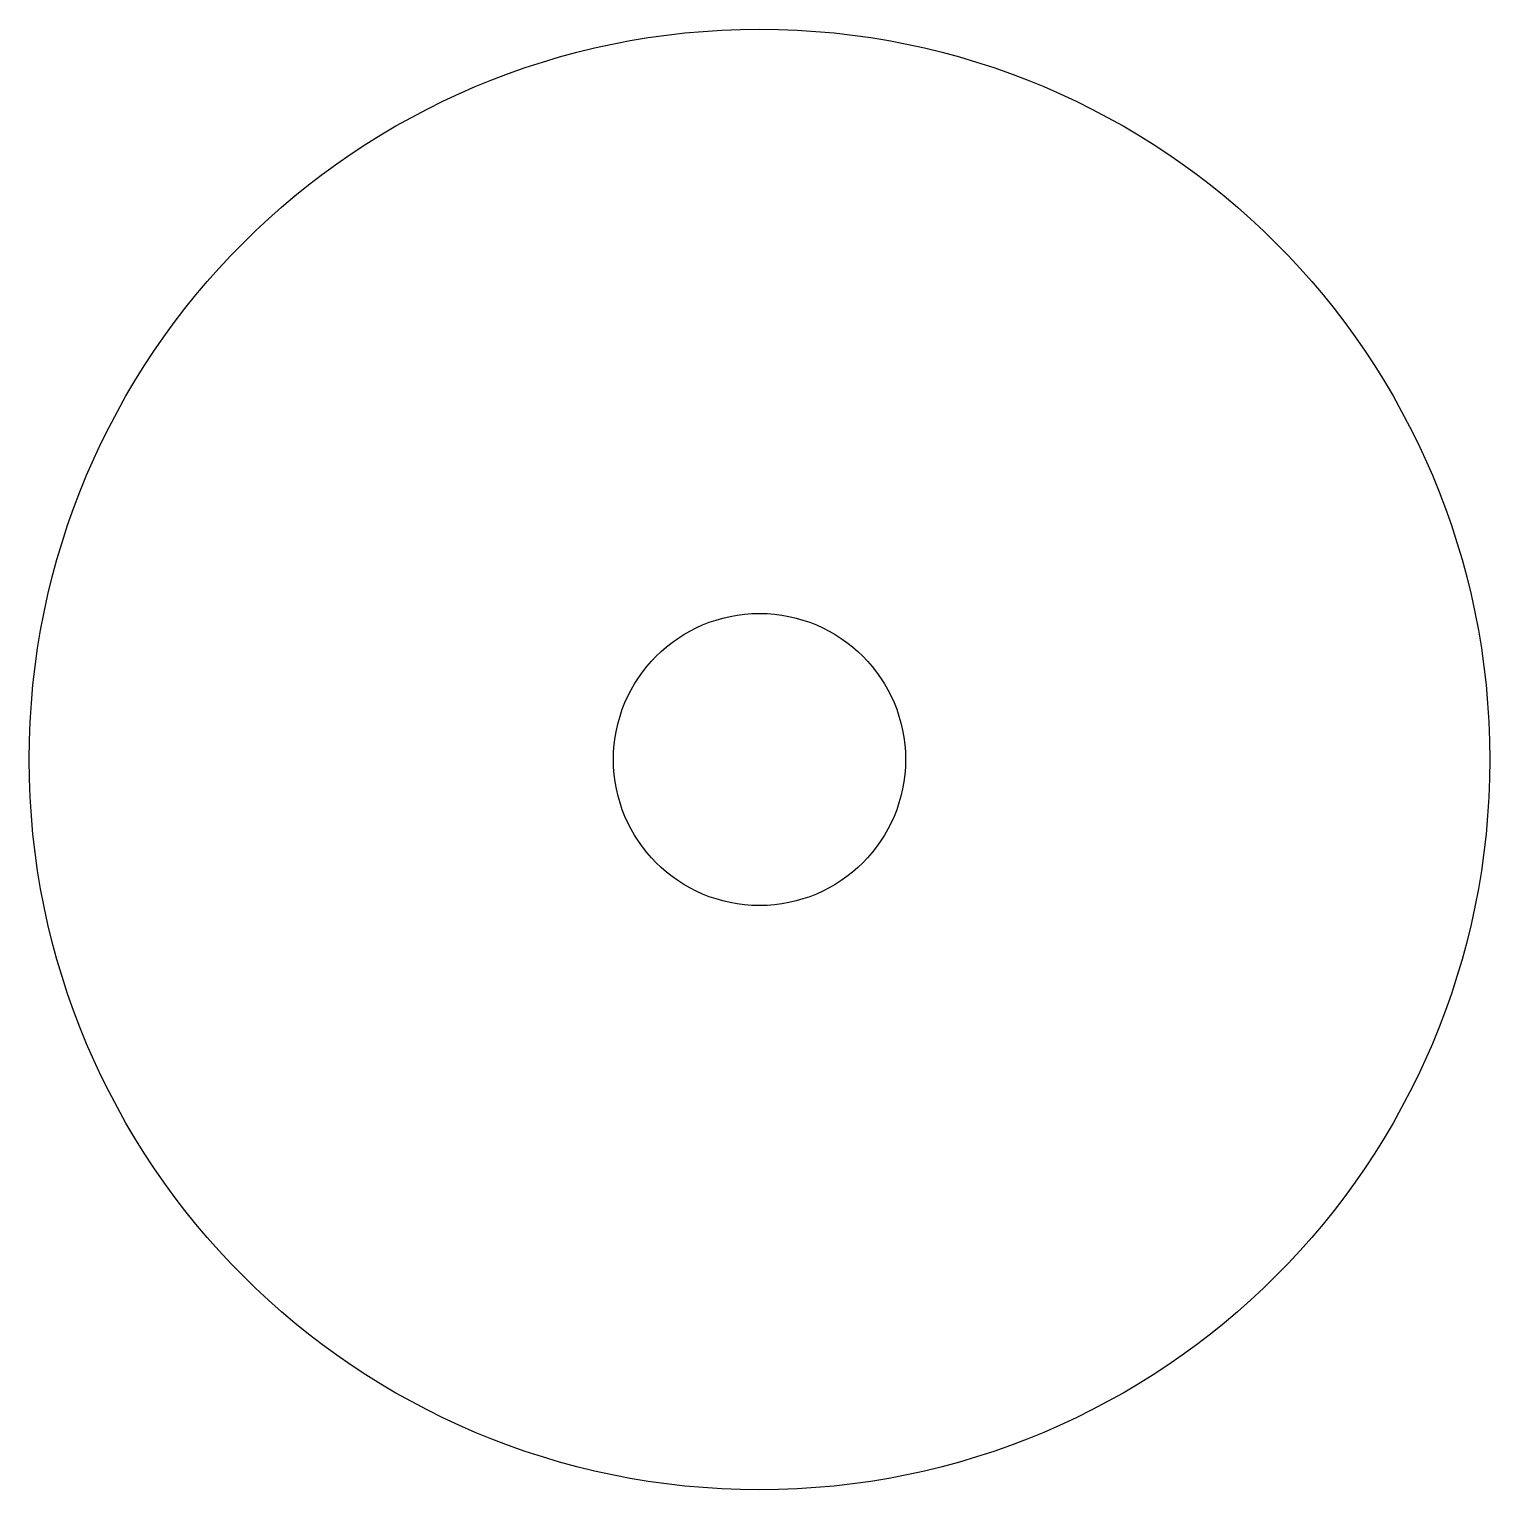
# Model space of a CAD drawing. Header units: metres. Extents: x -50 to 50, y -50 to 50.
import ezdxf

# ---------------------------------------------------------------- set-up
doc = ezdxf.new("R2010")
doc.units = ezdxf.units.M
doc.layers.add('Hole', color=6, linetype='Continuous')
doc.layers.add('OuterContour', color=3, linetype='Continuous')

msp = doc.modelspace()

# ---------------------------------------------------------------- linework, layer by layer
at = {"layer": 'Hole', "linetype": 'Continuous'}
msp.add_circle((0, 0), 10, dxfattribs=at)
at = {"layer": 'OuterContour', "linetype": 'Continuous'}
msp.add_circle((0, 0), 50, dxfattribs=at)

doc.saveas('drawing.dxf')
